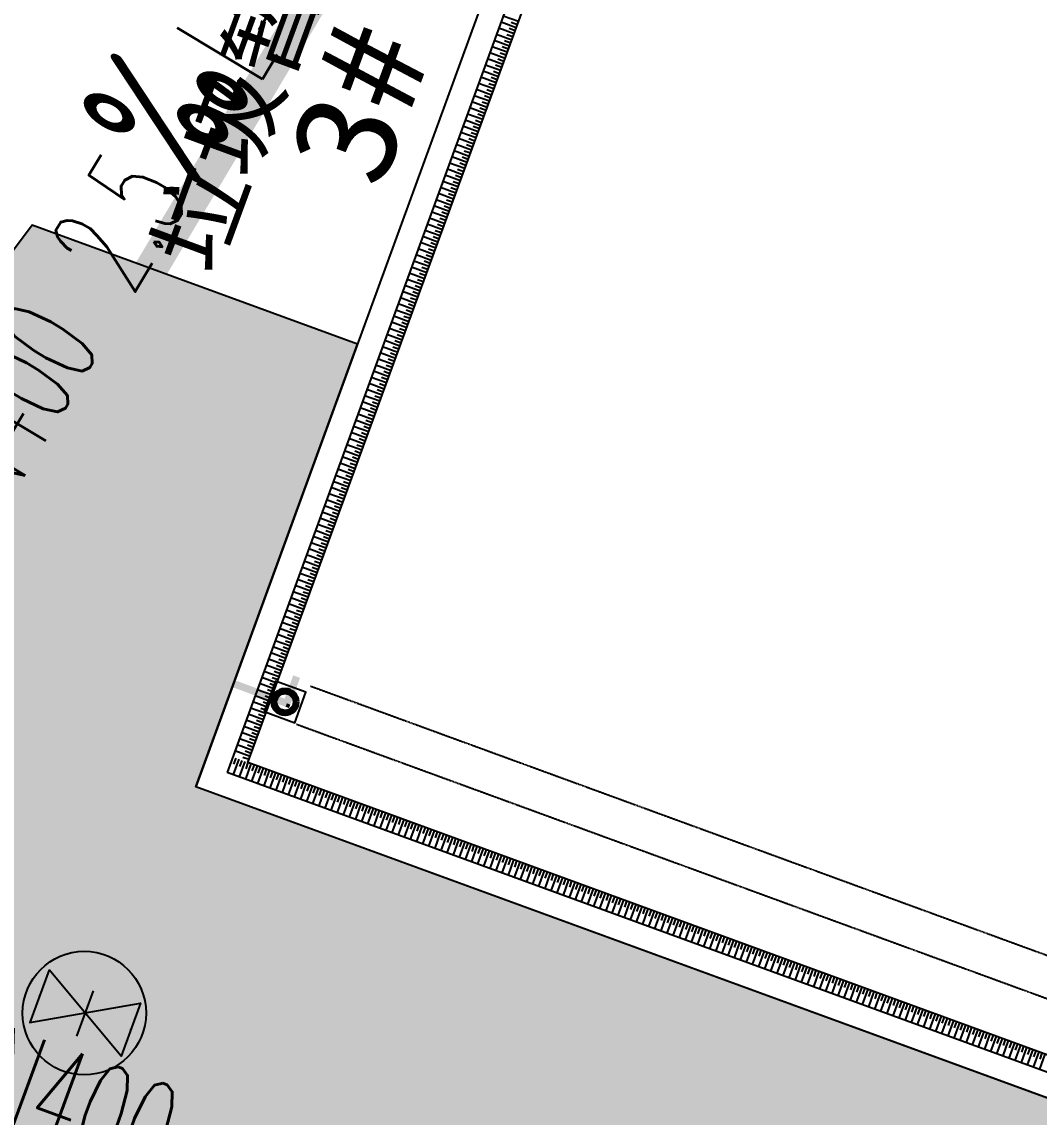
# Model space of a CAD drawing. Extents: x -111898 to 889894, y -2 to 1194865.
# Drawn here: x 475068 to 487594, y 805494 to 818971 of the extents above; entities that cross this region are included whole.
import ezdxf

# ---------------------------------------------------------------- set-up
doc = ezdxf.new("R2010")
doc.units = 0
doc.header["$LTSCALE"] = 10
doc.header["$MEASUREMENT"] = 0
doc.linetypes.add('10平面$0$DASH', pattern=[0.35, 0.25, -0.1])
doc.layers.get('Defpoints').update_dxf_attribs({"color": 210})
for name, color, linetype in [('0-WALL', 252, 'Continuous'), ('1-单体雨水', 131, 'Continuous'), ('10平面$0$99平面图例外参$0$A-HATCH-2', 251, 'Continuous'), ('10平面$0$A-LIN-V', 9, 'Continuous'), ('DIM_雨水', 4, 'Continuous'), ('FM_ZF消防', 1, 'Continuous'), ('Gps-ZF雨水', 4, 'TG_Y'), ('TEXT_雨水', 4, 'Continuous'), ('WALL', 252, 'Continuous')]:
    doc.layers.add(name, color=color, linetype=linetype)
doc.layers.add('GPS-ZF消防', color=1, linetype='TG_X', lineweight=60)
doc.layers.add('LG-ZF雨水', color=4, linetype='Continuous', lineweight=60)
doc.styles.add('_TWT_PIPEDN', font='SIMPLEX', dxfattribs={"width": 0.6, "height": 3, "bigfont": 'HZTXT'})
doc.styles.add('TG_LINETYPE', font='SIMPLEX', dxfattribs={"width": 0.8, "height": 3.5, "bigfont": 'HZTXT'})
doc.styles.add('黑体', font='', dxfattribs={"height": 12})
doc.styles.get('黑体').set_extended_font_data('SimHei')
doc.linetypes.add('TG_WX', pattern='A,3,-0.6,["WX",TG_LINETYPE,S=0.1,R=0,X=-0.52,Y=-0.15],0', length=3.6)
doc.linetypes.add('TG_X', pattern='A,5,-0.3,["X",TG_LINETYPE,S=0.1,R=0,X=-0.23,Y=-0.15],0', length=5.3)
doc.linetypes.add('TG_Y', pattern='A,2,-0.3,["Y",TG_LINETYPE,S=0.1,R=0,X=-0.25,Y=-0.15],0', length=2.3)
pattern_1 = [(359.79974, (-824318.4, 704905.5), (1605.5824, 1594.398), [240, -48, 64, -48, 240, -960]), (359.79974, (-824398.3, 704953.8), (1605.5824, 1594.398), [160, -120, 240, -120, 160, -800]), (359.79974, (-823836, 705591.9), (1605.5824, 1594.398), [200, -80, 200, -1120]), (359.79974, (-824634.9, 705914.7), (1605.5824, 1594.398), [80, -160, 80, -1280]), (89.79974, (-824474.9, 705914.1), (-1594.398, 1605.5824), [144, -1456]), (89.79974, (-823998.3, 704952.4), (-1594.398, 1605.5824), [160, -1440]), (89.79974, (-823596, 705591), (-1594.398, 1605.5824), [160, -1440]), (44.79974, (-823790.3, 704935.7), (5.5922, 1599.9902), [160, -2102.7417]), (134.79974, (-824206.3, 704937.2), (-1599.9902, 5.5922), [160, -2102.7417]), (63.23469, (-823838.3, 704943.9), (5.5922, 1599.99023), [160, -3417.7088]), (75.7635, (-823918.27, 704952.15), (5.59221, 1599.99023), [160, -6436.969]), (75.7635, (-823516.03, 705590.75), (5.59221, 1599.99023), [128, -6468.969]), (75.7635, (-824442.9, 705914), (5.59221, 1599.99023), [112, -6484.969]), (103.835987, (-824078.27, 704952.7), (5.59221, 1599.99023), [160, -6436.969]), (103.835987, (-823676.03, 705591.3), (5.59221, 1599.99023), [128, -6468.969]), (103.835987, (-824506.9, 705914.2), (5.59221, 1599.99023), [112, -6484.969]), (116.364795, (-824158.3, 704945), (5.5922, 1599.99023), [160, -3417.7069])]

# ---------------------------------------------------------------- blocks, each defined once
blk = doc.blocks.new('10平面$0$99平面图例外参$0$$LinePat$填挖边坡')
at = {"color": 0}
for p, q in [((0, 0), (0, -1500)), ((300, 0), (300, -600))]:
    blk.add_line(p, q, dxfattribs=at)
at = {"layer": 'Defpoints', "color": 0}
blk.add_point((600, 0), dxfattribs=at)
blk = doc.blocks.new('$VALVE$00000296')
for points in [[(-125, 72.2), (-125, -72.2), (125, 72.2), (125, -72.2), (-125, 72.2)], [(0, 60.2), (0, -63.6)]]:
    blk.add_lwpolyline(points)
for p in [(-125, 0), (125, 0)]:
    blk.add_point(p)

msp = doc.modelspace()

# ---------------------------------------------------------------- hatches: boundary and pattern name
at = {"layer": '0-WALL'}
h = msp.add_hatch(dxfattribs=at)
h.set_pattern_fill('草坪或沼泽', color=8, scale=400, angle=-0.200257)
h.set_pattern_definition(pattern_1)
edge = h.paths.add_edge_path()
edge.add_line((468122.32, 820376.61), (467782.01, 820486.19))
edge.add_line((467782.01, 820486.19), (447680.46, 793741.46))
edge.add_line((447680.46, 793741.46), (471455.63, 786914.89))
edge.add_line((471455.63, 786914.89), (479912.24, 784746.84))
edge.add_arc((486306.83, 806628.34), 22796.73, 142.909151, 253.709678, ccw=False)
h = msp.add_hatch(dxfattribs=at)
h.set_pattern_fill('草坪或沼泽', color=8, scale=400, angle=-0.200257)
h.set_pattern_definition(pattern_1)
edge = h.paths.add_edge_path()
edge.add_line((479200.61, 815005.17), (475193.3, 816469.28))
edge.add_line((475193.3, 816469.28), (474495.63, 815541.09))
edge.add_arc((486490.29, 806527.8), 15003.71, 143.07729, 252.790003)
edge.add_line((482051.08, 792195.86), (483568.96, 797482.26))
edge.add_line((483568.96, 797482.26), (517209.69, 787822.99))
edge.add_line((517209.69, 787822.99), (515710.31, 782601.03))
edge.add_line((515710.31, 782601.03), (515703.08, 782575.85))
edge.add_arc((516679.76, 788496.23), 6000.4, 260.632256, 339.08386)
edge.add_line((522284.77, 786354.08), (524455.72, 792296.08))
edge.add_line((524455.72, 792296.08), (477210.31, 809557.67))
edge.add_line((477210.31, 809557.67), (479200.61, 815005.17))
at = {"layer": '1-单体雨水'}
msp.add_hatch(color=256, dxfattribs=at).paths.add_polyline_path([(478330.98, 810585.19), (478315.4, 810542.97), (478357.76, 810527.34)])
at = {"layer": 'Gps-ZF雨水'}
msp.add_hatch(color=256, dxfattribs=at).paths.add_polyline_path([(478330.98, 810585.19), (478373.25, 810569.75), (478357.76, 810527.34)])

# ---------------------------------------------------------------- linework, layer by layer
at = {"layer": '0-WALL'}
msp.add_lwpolyline([(468122.32, 820376.61), (467782.01, 820486.19), (447680.46, 793741.46), (471455.63, 786914.89), (479912.24, 784746.84, -0.52501467), (468122.32, 820376.61)], format="xyb", dxfattribs=at)
msp.add_lwpolyline([(479200.61, 815005.17), (475193.3, 816469.28), (474495.63, 815541.09, 0.51897487), (482051.08, 792195.86), (482051.08, 792195.86), (483568.96, 797482.26), (517209.69, 787822.99), (515710.31, 782601.03), (515703.08, 782575.85, 0.35633772), (522284.77, 786354.08), (524455.72, 792296.08), (477210.31, 809557.67)], format="xyb", close=True, dxfattribs=at)
at = {"layer": '1-单体雨水', "const_width": 90}
msp.add_lwpolyline([(474589.06, 811966.76), (478330.98, 810585.19)], dxfattribs=at)
at = {"layer": '10平面$0$A-LIN-V', "color": 8}
for p, q in [((477851.41, 809855.39), (484211.86, 827264.09)), ((507293.84, 799098.3), (477851.41, 809855.39))]:
    msp.add_line(p, q, dxfattribs=at)
at = {"layer": 'Defpoints', "color": 7}
msp.add_lwpolyline([(478052.14, 810483.45), (478427.85, 810346.18), (478565.11, 810721.89), (478189.41, 810859.16)], close=True, dxfattribs=at)
at = {"layer": 'DIM_雨水'}
msp.add_lwpolyline([(478038.37, 817053.88, 0, 0, 0), (476984.88, 814190.64, 0, 266.67, 0), (477330.19, 815129.13, 0, 0, 0)], format="xyseb", dxfattribs=at)
at = {"layer": 'FM_ZF消防'}
msp.add_circle((475836.93, 806773.64), 760.12, dxfattribs=at)
at = {"layer": 'GPS-ZF消防', "linetype": 'TG_WX', "ltscale": 0.1, "const_width": 400}
for points in [[(463477.29, 811296.88), (475283.52, 806981.87)], [(476410.6, 806569.93), (570388.83, 772222.2)]]:
    msp.add_lwpolyline(points, dxfattribs=at)
at = {"layer": 'Gps-ZF雨水', "ltscale": 0.1}
for points, const_width in [([(474708.66, 812673.87), (480305.25, 822018.79)], 400), ([(478330.98, 810585.19), (478451.09, 810913.93)], 90)]:
    msp.add_lwpolyline(points, dxfattribs=dict(at, const_width=const_width))
at = {"layer": 'LG-ZF雨水'}
for radius in [150, 120]:
    msp.add_circle((478308.63, 810602.67), radius, dxfattribs=at)
at = {"layer": 'WALL', "color": 8}
for p, q in [((482924.03, 825196.28), (477210.19, 809557.34)), ((483205.82, 825093.33), (477594.93, 809736.17)), ((507651.64, 798754.65), (477594.93, 809736.17)), ((507830.47, 798369.91), (477210.19, 809557.34))]:
    msp.add_line(p, q, dxfattribs=at)
at = {"layer": 'WALL', "color": 8, "linetype": '10平面$0$DASH'}
for p, q in [((478621.79, 810798.34), (642806.59, 750811.75)), ((478450.2, 810328.7), (642635.01, 750342.12))]:
    msp.add_line(p, q, dxfattribs=at)

# ---------------------------------------------------------------- block references
at = {"layer": '10平面$0$99平面图例外参$0$A-HATCH-2', "color": 8, "yscale": 0.1333333333333333, "zscale": 0.1333333333333333}
for p, xscale, rotation in [((481183.07, 818974.23), 0.1337246376890767, 249.9297114354133), ((481128.01, 818823.51), 0.1337246376890767, 249.9297114354133), ((481155.54, 818898.87), 0.1337246376890767, 249.9297114354133), ((481072.94, 818672.78), 0.1337246376890767, 249.9297114354133), ((481100.47, 818748.15), 0.1337246376890767, 249.9297114354133), ((481045.4, 818597.42), 0.1337246376890767, 249.9297114354133), ((480990.33, 818446.7), 0.1337246376890767, 249.9297114354133), ((481017.87, 818522.06), 0.1337246376890767, 249.9297114354133), ((480935.27, 818295.97), 0.1337246376890767, 249.9297114354133), ((480962.8, 818371.33), 0.1337246376890767, 249.9297114354133), ((480880.2, 818145.25), 0.1337246376890767, 249.9297114354133), ((480907.73, 818220.61), 0.1337246376890767, 249.9297114354133), ((480825.13, 817994.52), 0.1337246376890767, 249.9297114354133), ((480852.66, 818069.89), 0.1337246376890767, 249.9297114354133), ((480797.59, 817919.16), 0.1337246376890767, 249.9297114354133), ((480742.52, 817768.44), 0.1337246376890767, 249.9297114354133), ((480770.06, 817843.8), 0.1337246376890767, 249.9297114354133), ((480687.46, 817617.71), 0.1337246376890767, 249.9297114354133), ((480714.99, 817693.07), 0.1337246376890767, 249.9297114354133), ((480632.39, 817466.99), 0.1337246376890767, 249.9297114354133), ((480659.92, 817542.35), 0.1337246376890767, 249.9297114354133), ((480604.85, 817391.62), 0.1337246376890767, 249.9297114354133), ((480549.78, 817240.9), 0.1337246376890767, 249.9297114354133), ((480577.32, 817316.26), 0.1337246376890767, 249.9297114354133), ((480494.72, 817090.18), 0.1337246376890767, 249.9297114354133), ((480522.25, 817165.54), 0.1337246376890767, 249.9297114354133), ((480439.65, 816939.45), 0.1337246376890767, 249.9297114354133), ((480467.18, 817014.81), 0.1337246376890767, 249.9297114354133), ((480384.58, 816788.73), 0.1337246376890767, 249.9297114354133), ((480412.11, 816864.09), 0.1337246376890767, 249.9297114354133), ((480357.04, 816713.36), 0.1337246376890767, 249.9297114354133), ((480301.97, 816562.64), 0.1337246376890767, 249.9297114354133), ((480329.51, 816638), 0.1337246376890767, 249.9297114354133), ((480246.91, 816411.91), 0.1337246376890767, 249.9297114354133), ((480274.44, 816487.28), 0.1337246376890767, 249.9297114354133), ((480191.84, 816261.19), 0.1337246376890767, 249.9297114354133), ((480219.37, 816336.55), 0.1337246376890767, 249.9297114354133), ((480136.77, 816110.47), 0.1337246376890767, 249.9297114354133), ((480164.3, 816185.83), 0.1337246376890767, 249.9297114354133), ((480109.23, 816035.1), 0.1337246376890767, 249.9297114354133), ((480054.17, 815884.38), 0.1337246376890767, 249.9297114354133), ((480081.7, 815959.74), 0.1337246376890767, 249.9297114354133), ((479999.1, 815733.65), 0.1337246376890767, 249.9297114354133), ((480026.63, 815809.02), 0.1337246376890767, 249.9297114354133), ((479944.03, 815582.93), 0.1337246376890767, 249.9297114354133), ((479971.56, 815658.29), 0.1337246376890767, 249.9297114354133), ((479916.49, 815507.57), 0.1337246376890767, 249.9297114354133), ((479861.42, 815356.84), 0.1337246376890767, 249.9297114354133), ((479888.96, 815432.2), 0.1337246376890767, 249.9297114354133), ((479806.36, 815206.12), 0.1337246376890767, 249.9297114354133), ((479833.89, 815281.48), 0.1337246376890767, 249.9297114354133), ((479751.29, 815055.39), 0.1337246376890767, 249.9297114354133), ((479778.82, 815130.76), 0.1337246376890767, 249.9297114354133), ((479696.22, 814904.67), 0.1337246376890767, 249.9297114354133), ((479723.75, 814980.03), 0.1337246376890767, 249.9297114354133), ((479668.68, 814829.31), 0.1337246376890767, 249.9297114354133), ((479613.61, 814678.58), 0.1337246376890767, 249.9297114354133), ((479641.15, 814753.94), 0.1337246376890767, 249.9297114354133), ((479558.55, 814527.86), 0.1337246376890767, 249.9297114354133), ((479586.08, 814603.22), 0.1337246376890767, 249.9297114354133), ((479503.48, 814377.13), 0.1337246376890767, 249.9297114354133), ((479531.01, 814452.49), 0.1337246376890767, 249.9297114354133), ((479448.41, 814226.41), 0.1337246376890767, 249.9297114354133), ((479475.94, 814301.77), 0.1337246376890767, 249.9297114354133), ((479420.87, 814151.05), 0.1337246376890767, 249.9297114354133), ((479365.81, 814000.32), 0.1337246376890767, 249.9297114354133), ((479393.34, 814075.68), 0.1337246376890767, 249.9297114354133), ((479310.74, 813849.6), 0.1337246376890767, 249.9297114354133), ((479338.27, 813924.96), 0.1337246376890767, 249.9297114354133), ((479255.67, 813698.87), 0.1337246376890767, 249.9297114354133), ((479283.2, 813774.23), 0.1337246376890767, 249.9297114354133), ((479200.6, 813548.15), 0.1337246376890767, 249.9297114354133), ((479228.13, 813623.51), 0.1337246376890767, 249.9297114354133), ((479173.06, 813472.78), 0.1337246376890767, 249.9297114354133), ((479118, 813322.06), 0.1337246376890767, 249.9297114354133), ((479145.53, 813397.42), 0.1337246376890767, 249.9297114354133), ((479062.93, 813171.34), 0.1337246376890767, 249.9297114354133), ((479090.46, 813246.7), 0.1337246376890767, 249.9297114354133), ((479007.86, 813020.61), 0.1337246376890767, 249.9297114354133), ((479035.39, 813095.97), 0.1337246376890767, 249.9297114354133), ((478980.32, 812945.25), 0.1337246376890767, 249.9297114354133), ((478925.26, 812794.52), 0.1337246376890767, 249.9297114354133), ((478952.79, 812869.89), 0.1337246376890767, 249.9297114354133), ((478870.19, 812643.8), 0.1337246376890767, 249.9297114354133), ((478897.72, 812719.16), 0.1337246376890767, 249.9297114354133), ((478815.12, 812493.07), 0.1337246376890767, 249.9297114354133), ((478842.65, 812568.44), 0.1337246376890767, 249.9297114354133), ((478760.05, 812342.35), 0.1337246376890767, 249.9297114354133), ((478787.58, 812417.71), 0.1337246376890767, 249.9297114354133), ((478732.51, 812266.99), 0.1337246376890767, 249.9297114354133), ((478677.45, 812116.26), 0.1337246376890767, 249.9297114354133), ((478704.98, 812191.63), 0.1337246376890767, 249.9297114354133), ((478622.38, 811965.54), 0.1337246376890767, 249.9297114354133), ((478649.91, 812040.9), 0.1337246376890767, 249.9297114354133), ((478567.31, 811814.81), 0.1337246376890767, 249.9297114354133), ((478594.84, 811890.18), 0.1337246376890767, 249.9297114354133), ((478512.24, 811664.09), 0.1337246376890767, 249.9297114354133), ((478539.77, 811739.45), 0.1337246376890767, 249.9297114354133), ((478484.71, 811588.73), 0.1337246376890767, 249.9297114354133), ((478429.64, 811438), 0.1337246376890767, 249.9297114354133), ((478457.17, 811513.36), 0.1337246376890767, 249.9297114354133), ((478374.57, 811287.28), 0.1337246376890767, 249.9297114354133), ((478402.1, 811362.64), 0.1337246376890767, 249.9297114354133), ((478319.5, 811136.55), 0.1337246376890767, 249.9297114354133), ((478347.03, 811211.92), 0.1337246376890767, 249.9297114354133), ((478264.43, 810985.83), 0.1337246376890767, 249.9297114354133), ((478291.96, 811061.19), 0.1337246376890767, 249.9297114354133), ((478236.9, 810910.47), 0.1337246376890767, 249.9297114354133), ((478181.83, 810759.74), 0.1337246376890767, 249.9297114354133), ((478209.36, 810835.1), 0.1337246376890767, 249.9297114354133), ((478126.76, 810609.02), 0.1337246376890767, 249.9297114354133), ((478154.29, 810684.38), 0.1337246376890767, 249.9297114354133), ((478071.69, 810458.29), 0.1337246376890767, 249.9297114354133), ((478099.22, 810533.65), 0.1337246376890767, 249.9297114354133), ((478044.16, 810382.93), 0.1337246376890767, 249.9297114354133), ((477989.09, 810232.21), 0.1337246376890767, 249.9297114354133), ((478016.62, 810307.57), 0.1337246376890767, 249.9297114354133), ((477934.02, 810081.48), 0.1337246376890767, 249.9297114354133), ((477961.55, 810156.84), 0.1337246376890767, 249.9297114354133), ((477878.95, 809930.76), 0.1337246376890767, 249.9297114354133), ((477906.48, 810006.12), 0.1337246376890767, 249.9297114354133), ((477738.76, 809896.55), -0.1334433157703937, 339.9297114345931), ((477813.97, 809869.08), -0.1334433157703937, 339.9297114345931), ((477889.17, 809841.6), -0.1334433157703937, 339.9297114345931), ((477964.37, 809814.12), -0.1334433157703937, 339.9297114345931), ((478039.58, 809786.65), -0.1334433157703937, 339.9297114345931), ((478114.78, 809759.17), -0.1334433157703937, 339.9297114345931), ((478189.99, 809731.69), -0.1334433157703937, 339.9297114345931), ((478265.19, 809704.22), -0.1334433157703937, 339.9297114345931), ((478340.39, 809676.74), -0.1334433157703937, 339.9297114345931), ((478415.6, 809649.26), -0.1334433157703937, 339.9297114345931), ((478490.8, 809621.79), -0.1334433157703937, 339.9297114345931), ((478566.01, 809594.31), -0.1334433157703937, 339.9297114345931), ((478641.21, 809566.83), -0.1334433157703937, 339.9297114345931), ((478716.41, 809539.36), -0.1334433157703937, 339.9297114345931), ((478791.62, 809511.88), -0.1334433157703937, 339.9297114345931), ((478866.82, 809484.4), -0.1334433157703937, 339.9297114345931), ((478942.02, 809456.93), -0.1334433157703937, 339.9297114345931), ((479017.23, 809429.45), -0.1334433157703937, 339.9297114345931), ((479092.43, 809401.98), -0.1334433157703937, 339.9297114345931), ((479167.64, 809374.5), -0.1334433157703937, 339.9297114345931), ((479242.84, 809347.02), -0.1334433157703937, 339.9297114345931), ((479318.04, 809319.55), -0.1334433157703937, 339.9297114345931), ((479393.25, 809292.07), -0.1334433157703937, 339.9297114345931), ((479468.45, 809264.59), -0.1334433157703937, 339.9297114345931), ((479543.65, 809237.12), -0.1334433157703937, 339.9297114345931), ((479618.86, 809209.64), -0.1334433157703937, 339.9297114345931), ((479694.06, 809182.16), -0.1334433157703937, 339.9297114345931), ((479769.27, 809154.69), -0.1334433157703937, 339.9297114345931), ((479844.47, 809127.21), -0.1334433157703937, 339.9297114345931), ((479919.67, 809099.73), -0.1334433157703937, 339.9297114345931), ((479994.88, 809072.26), -0.1334433157703937, 339.9297114345931), ((480070.08, 809044.78), -0.1334433157703937, 339.9297114345931), ((480145.28, 809017.3), -0.1334433157703937, 339.9297114345931), ((480220.49, 808989.83), -0.1334433157703937, 339.9297114345931), ((480295.69, 808962.35), -0.1334433157703937, 339.9297114345931), ((480370.9, 808934.88), -0.1334433157703937, 339.9297114345931), ((480446.1, 808907.4), -0.1334433157703937, 339.9297114345931), ((480521.3, 808879.92), -0.1334433157703937, 339.9297114345931), ((480596.51, 808852.45), -0.1334433157703937, 339.9297114345931), ((480671.71, 808824.97), -0.1334433157703937, 339.9297114345931), ((480746.91, 808797.49), -0.1334433157703937, 339.9297114345931), ((480822.12, 808770.02), -0.1334433157703937, 339.9297114345931), ((480897.32, 808742.54), -0.1334433157703937, 339.9297114345931), ((480972.53, 808715.06), -0.1334433157703937, 339.9297114345931), ((481047.73, 808687.59), -0.1334433157703937, 339.9297114345931), ((481122.93, 808660.11), -0.1334433157703937, 339.9297114345931), ((481198.14, 808632.63), -0.1334433157703937, 339.9297114345931), ((481273.34, 808605.16), -0.1334433157703937, 339.9297114345931), ((481348.54, 808577.68), -0.1334433157703937, 339.9297114345931), ((481423.75, 808550.21), -0.1334433157703937, 339.9297114345931), ((481498.95, 808522.73), -0.1334433157703937, 339.9297114345931), ((481574.16, 808495.25), -0.1334433157703937, 339.9297114345931), ((481649.36, 808467.78), -0.1334433157703937, 339.9297114345931), ((481724.56, 808440.3), -0.1334433157703937, 339.9297114345931), ((481799.77, 808412.82), -0.1334433157703937, 339.9297114345931), ((481874.97, 808385.35), -0.1334433157703937, 339.9297114345931), ((481950.17, 808357.87), -0.1334433157703937, 339.9297114345931), ((482025.38, 808330.39), -0.1334433157703937, 339.9297114345931), ((482100.58, 808302.92), -0.1334433157703937, 339.9297114345931), ((482175.79, 808275.44), -0.1334433157703937, 339.9297114345931), ((482250.99, 808247.96), -0.1334433157703937, 339.9297114345931), ((482326.19, 808220.49), -0.1334433157703937, 339.9297114345931), ((482401.4, 808193.01), -0.1334433157703937, 339.9297114345931), ((482476.6, 808165.53), -0.1334433157703937, 339.9297114345931), ((482551.8, 808138.06), -0.1334433157703937, 339.9297114345931), ((482627.01, 808110.58), -0.1334433157703937, 339.9297114345931), ((482702.21, 808083.11), -0.1334433157703937, 339.9297114345931), ((482777.42, 808055.63), -0.1334433157703937, 339.9297114345931), ((482852.62, 808028.15), -0.1334433157703937, 339.9297114345931), ((482927.82, 808000.68), -0.1334433157703937, 339.9297114345931), ((483003.03, 807973.2), -0.1334433157703937, 339.9297114345931), ((483078.23, 807945.72), -0.1334433157703937, 339.9297114345931), ((483153.43, 807918.25), -0.1334433157703937, 339.9297114345931), ((483228.64, 807890.77), -0.1334433157703937, 339.9297114345931), ((483303.84, 807863.29), -0.1334433157703937, 339.9297114345931), ((483379.05, 807835.82), -0.1334433157703937, 339.9297114345931), ((483454.25, 807808.34), -0.1334433157703937, 339.9297114345931), ((483529.45, 807780.86), -0.1334433157703937, 339.9297114345931), ((483604.66, 807753.39), -0.1334433157703937, 339.9297114345931), ((483679.86, 807725.91), -0.1334433157703937, 339.9297114345931), ((483755.07, 807698.43), -0.1334433157703937, 339.9297114345931), ((483830.27, 807670.96), -0.1334433157703937, 339.9297114345931), ((483905.47, 807643.48), -0.1334433157703937, 339.9297114345931), ((483980.68, 807616.01), -0.1334433157703937, 339.9297114345931), ((484055.88, 807588.53), -0.1334433157703937, 339.9297114345931), ((484131.08, 807561.05), -0.1334433157703937, 339.9297114345931), ((484206.29, 807533.58), -0.1334433157703937, 339.9297114345931), ((484281.49, 807506.1), -0.1334433157703937, 339.9297114345931), ((484356.7, 807478.62), -0.1334433157703937, 339.9297114345931), ((484431.9, 807451.15), -0.1334433157703937, 339.9297114345931), ((484507.1, 807423.67), -0.1334433157703937, 339.9297114345931), ((484582.31, 807396.19), -0.1334433157703937, 339.9297114345931), ((484657.51, 807368.72), -0.1334433157703937, 339.9297114345931), ((484732.71, 807341.24), -0.1334433157703937, 339.9297114345931), ((484807.92, 807313.76), -0.1334433157703937, 339.9297114345931), ((484883.12, 807286.29), -0.1334433157703937, 339.9297114345931), ((484958.33, 807258.81), -0.1334433157703937, 339.9297114345931), ((485033.53, 807231.34), -0.1334433157703937, 339.9297114345931), ((485108.73, 807203.86), -0.1334433157703937, 339.9297114345931), ((485183.94, 807176.38), -0.1334433157703937, 339.9297114345931), ((485259.14, 807148.91), -0.1334433157703937, 339.9297114345931), ((485334.34, 807121.43), -0.1334433157703937, 339.9297114345931), ((485409.55, 807093.95), -0.1334433157703937, 339.9297114345931), ((485484.75, 807066.48), -0.1334433157703937, 339.9297114345931), ((485559.96, 807039), -0.1334433157703937, 339.9297114345931), ((485635.16, 807011.52), -0.1334433157703937, 339.9297114345931), ((485710.36, 806984.05), -0.1334433157703937, 339.9297114345931), ((485785.57, 806956.57), -0.1334433157703937, 339.9297114345931), ((485860.77, 806929.09), -0.1334433157703937, 339.9297114345931), ((485935.97, 806901.62), -0.1334433157703937, 339.9297114345931), ((486011.18, 806874.14), -0.1334433157703937, 339.9297114345931), ((486086.38, 806846.66), -0.1334433157703937, 339.9297114345931), ((486161.59, 806819.19), -0.1334433157703937, 339.9297114345931), ((486236.79, 806791.71), -0.1334433157703937, 339.9297114345931), ((486311.99, 806764.24), -0.1334433157703937, 339.9297114345931), ((486387.2, 806736.76), -0.1334433157703937, 339.9297114345931), ((486462.4, 806709.28), -0.1334433157703937, 339.9297114345931), ((486537.6, 806681.81), -0.1334433157703937, 339.9297114345931), ((486612.81, 806654.33), -0.1334433157703937, 339.9297114345931), ((486688.01, 806626.85), -0.1334433157703937, 339.9297114345931), ((486763.22, 806599.38), -0.1334433157703937, 339.9297114345931), ((486838.42, 806571.9), -0.1334433157703937, 339.9297114345931), ((486913.62, 806544.42), -0.1334433157703937, 339.9297114345931), ((486988.83, 806516.95), -0.1334433157703937, 339.9297114345931), ((487064.03, 806489.47), -0.1334433157703937, 339.9297114345931), ((487139.23, 806461.99), -0.1334433157703937, 339.9297114345931), ((487214.44, 806434.52), -0.1334433157703937, 339.9297114345931), ((487289.64, 806407.04), -0.1334433157703937, 339.9297114345931), ((487364.85, 806379.56), -0.1334433157703937, 339.9297114345931), ((487440.05, 806352.09), -0.1334433157703937, 339.9297114345931), ((487515.25, 806324.61), -0.1334433157703937, 339.9297114345931), ((487590.46, 806297.14), -0.1334433157703937, 339.9297114345931), ((487665.66, 806269.66), -0.1334433157703937, 339.9297114345931)]:
    msp.add_blockref('10平面$0$99平面图例外参$0$$LinePat$填挖边坡', p, dxfattribs=dict(at, xscale=xscale, rotation=rotation))
at = {"layer": 'FM_ZF消防', "xscale": 4.8, "yscale": 4.8, "zscale": 4.8, "rotation": 339.9233450519649}
msp.add_blockref('$VALVE$00000296', (475847.06, 806775.9), dxfattribs=at)

# ---------------------------------------------------------------- texts
at = {"layer": '0-WALL', "style": '黑体', "width": 1.1}
for s, height, p in [('垃圾暂存', 840, (477442.35, 815826.78)), ('3#', 1260, (479487.58, 816878.8))]:
    msp.add_text(s, height=height, rotation=69.799624, dxfattribs=at).set_placement(p)
at = {"layer": 'TEXT_雨水', "style": '_TWT_PIPEDN'}
for s, height, rotation, width, p in [('L=11.49', 1225, 59.082983, 0.557143, (477969.24, 818166.89)), ('‰', 1750, 59.082983, 0.6, (477253.04, 816971.01)), ('2.5', 1225, 59.082983, 0.557143, (476418.13, 815576.91)), ('DN400', 1225, 59.082983, 0.557143, (474521.48, 812409.98)), ('DN400', 1225, 339.797091, 0.557143, (473853.91, 805689.57))]:
    msp.add_text(s, height=height, rotation=rotation, dxfattribs=dict(at, width=width)).set_placement(p)

doc.saveas('drawing.dxf')
